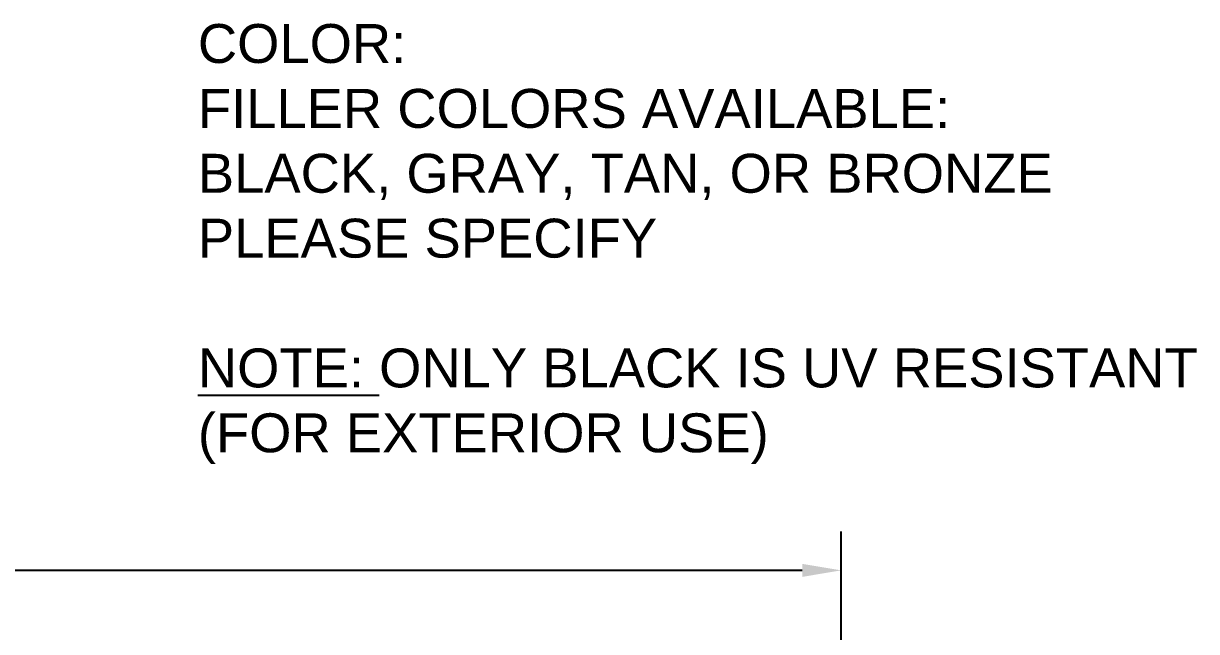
# Model space of a CAD drawing. Header units: inches. Extents: x -5.4 to 53.4, y -2.5 to 9.
# Drawn here: x 14.93 to 22.46, y 5.11 to 9.01 of the extents above; entities that cross this region are included whole.
import ezdxf

# ---------------------------------------------------------------- set-up
doc = ezdxf.new("R2010")
doc.units = ezdxf.units.IN
doc.header["$MEASUREMENT"] = 0
doc.layers.add('dimensions', color=3, linetype='Continuous')
doc.layers.add('Text', color=2, linetype='Continuous')
doc.styles.add('ARIAL', font='arial.ttf')
doc.dimstyles.new('Arial', dxfattribs={"dimtxt": 0.25, "dimasz": 0.25, "dimexe": 0.25, "dimexo": 0.25, "dimgap": 0.25, "dimtad": 0, "dimtih": 1, "dimtoh": 1, "dimdec": 4, "dimzin": 0, "dimdsep": 46, "dimlunit": 4, "dimtxsty": 'ARIAL', "dimcen": 0.09, "dimadec": 0, "dimazin": 0, "dimtfac": 1, "dimtdec": 4, "dimtofl": 0, "dimtmove": 0, "dimatfit": 3, "dimfxl": 0, "dimfrac": 2, "dimtolj": 1, "dimtzin": 0, "dimarcsym": 0})

# ---------------------------------------------------------------- blocks, each defined once
blk = doc.blocks.new('*D1')
at = {"layer": 'DEFPOINTS', "color": 0}
for p in [(20.179, 5.5006), (-2.2014, 2.0179), (20.179, 2.0279)]:
    blk.add_point(p, dxfattribs=at)
at = {"layer": 'dimensions', "color": 0, "lineweight": -2}
for p, q in [((-2.2014, 2.2679), (-2.2014, 5.7506)), ((20.179, 2.2779), (20.179, 5.7506)), ((-1.9514, 5.5006), (8.0223, 5.5006)), ((19.929, 5.5006), (9.9553, 5.5006))]:
    blk.add_line(p, q, dxfattribs=at)
at = {"layer": 'dimensions', "color": 0}
for points in [[(-1.9514, 5.5423), (-1.9514, 5.4589), (-2.2014, 5.5006)], [(19.929, 5.5423), (19.929, 5.4589), (20.179, 5.5006)]]:
    blk.add_solid(points, dxfattribs=at)
at = {"layer": 'dimensions', "color": 0, "insert": (8.9888, 5.5006), "char_height": 0.25, "attachment_point": 5, "style": 'ARIAL'}
blk.add_mtext('\\A1;1\'-10 3/8"\\P [568mm]', dxfattribs=at)

msp = doc.modelspace()

# ---------------------------------------------------------------- texts
at = {"layer": 'Text', "insert": (16.0465, 9.0096), "char_height": 0.25, "width": 6.582316, "attachment_point": 1, "style": 'ARIAL'}
msp.add_mtext('COLOR:{\\L                           }   \\~\\PFILLER COLORS AVAILABLE:\\PBLACK, GRAY, TAN, OR BRONZE\\PPLEASE SPECIFY\\~\\P\\P{\\LNOTE:} ONLY BLACK IS UV RESISTANT\\P(FOR EXTERIOR USE) ', dxfattribs=at)

# ---------------------------------------------------------------- dimensions: what is measured, and where the dimension line sits
at = {"layer": 'dimensions'}
dim = msp.add_linear_dim(base=(20.17901, 5.50061), p1=(-2.20138, 2.01795), p2=(20.17901, 2.02795), dimstyle='Arial', override={"dimpost": '\\X'}, dxfattribs=at)
dim.commit()
dim.dimension.update_dxf_attribs({"geometry": '*D1', "text_midpoint": (8.98881, 5.50061), "dimtype": 160})

doc.saveas('drawing.dxf')
